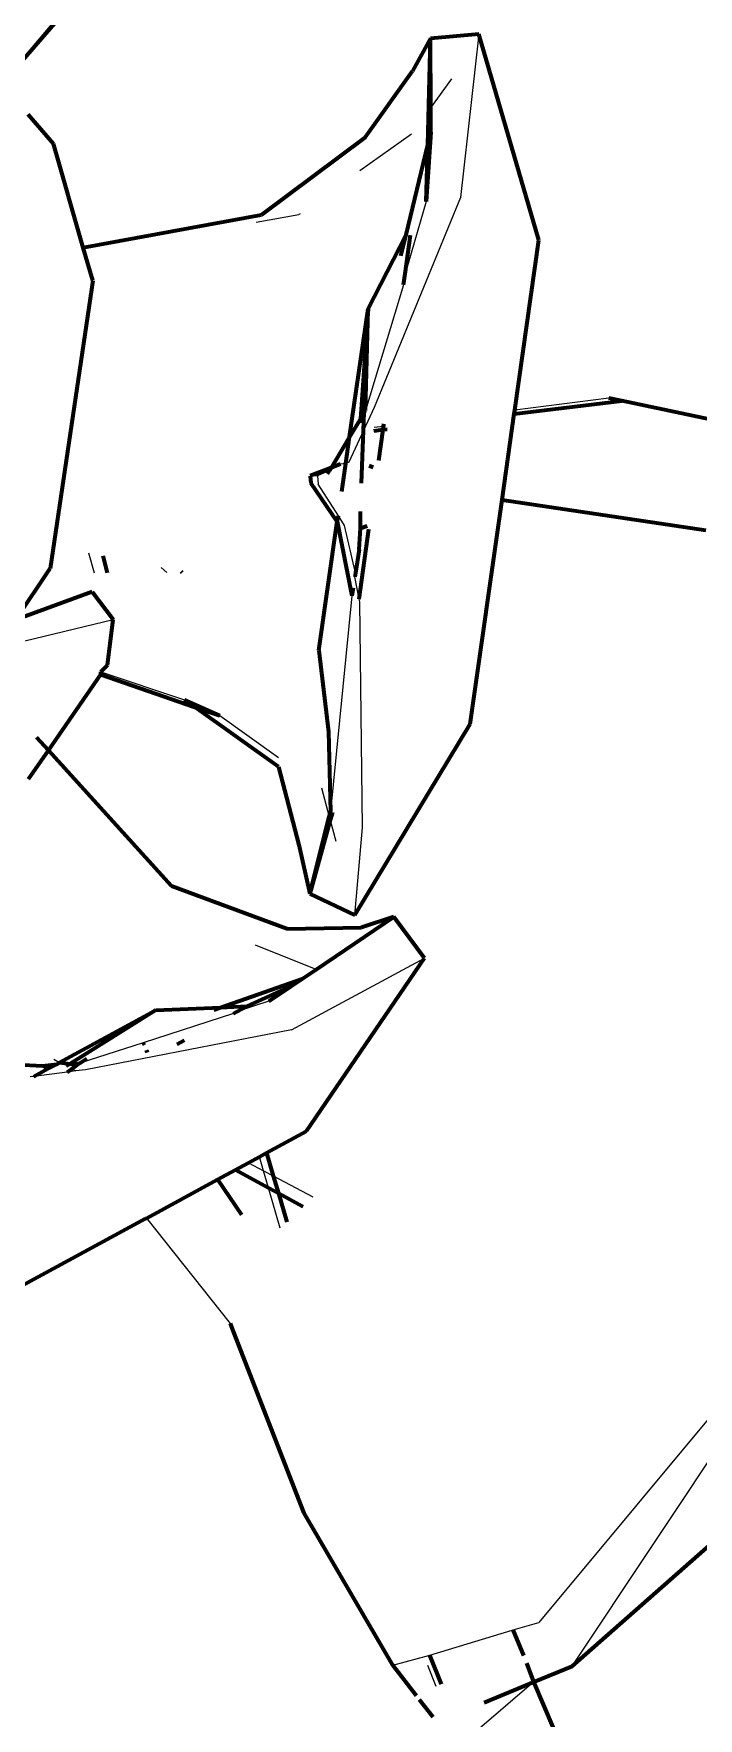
# Model space of a CAD drawing. Header units: millimetres. Extents: x 4307 to 31003, y 2809 to 20009.
# Drawn here: x 11040.59 to 11058.83, y 13263.74 to 13310.01 of the extents above; entities that cross this region are included whole.
import ezdxf

# ---------------------------------------------------------------- set-up
doc = ezdxf.new("R2010")
doc.units = ezdxf.units.MM
doc.layers.add('ProfileEdges', color=7, linetype='Continuous')

msp = doc.modelspace()

# ---------------------------------------------------------------- linework, layer by layer
for p, q in [((11038.355, 13307.053), (11041.502, 13310.754)), ((11052.81, 13309.993), (11052.302, 13305.511)), ((11051.487, 13307.972), (11052.065, 13308.767)), ((11050.961, 13307.251), (11049.545, 13306.24)), ((11052.302, 13305.511), (11049.937, 13299.741)), ((11051.362, 13305.398), (11050.784, 13303.41)), ((11046.697, 13304.83), (11047.867, 13305.041)), ((11047.9, 13305.064), (11047.867, 13305.041)), ((11050.742, 13303.115), (11049.694, 13299.657)), ((11049.937, 13299.741), (11049.644, 13299.114)), ((11056.38, 13299.997), (11053.793, 13299.673)), ((11049.644, 13299.114), (11049.236, 13298.24)), ((11050.191, 13299.221), (11049.939, 13299.189)), ((11050.242, 13299.227), (11050.191, 13299.221)), ((11048.382, 13297.87), (11048.175, 13297.866)), ((11048.706, 13298.01), (11048.382, 13297.87)), ((11048.382, 13297.87), (11048.397, 13297.64)), ((11049.157, 13298.206), (11049.013, 13298.184)), ((11049.236, 13298.24), (11049.157, 13298.206)), ((11049.791, 13298.107), (11049.892, 13298.067)), ((11048.951, 13296.77), (11048.397, 13297.64)), ((11049.124, 13296.498), (11048.951, 13296.77)), ((11049.424, 13295.205), (11049.124, 13296.498)), ((11042.254, 13295.195), (11042.101, 13295.746)), ((11044.084, 13295.349), (11044.244, 13295.21)), ((11049.52, 13294.48), (11049.405, 13295.088)), ((11049.319, 13294.567), (11048.739, 13288.643)), ((11049.54, 13294.408), (11049.52, 13294.48)), ((11049.611, 13288.208), (11049.54, 13294.408)), ((11040.084, 13293.273), (11042.769, 13293.917)), ((11042.435, 13292.485), (11044.731, 13291.714)), ((11045.694, 13291.279), (11047.31, 13290.13)), ((11048.486, 13289.295), (11048.703, 13288.501)), ((11048.703, 13288.501), (11048.729, 13288.408)), ((11048.729, 13288.408), (11048.885, 13287.836)), ((11049.402, 13285.803), (11049.611, 13288.208)), ((11048.34, 13284.312), (11046.68, 13284.975)), ((11047.665, 13282.652), (11051.316, 13284.617)), ((11046.075, 13283.096), (11043.598, 13282.29)), ((11047.043, 13283.435), (11046.176, 13283.151)), ((11047.665, 13282.652), (11042.015, 13281.557)), ((11043.598, 13282.29), (11041.853, 13281.732)), ((11041.14, 13281.841), (11041.301, 13281.755)), ((11040.594, 13281.371), (11040.493, 13281.358)), ((11041.505, 13281.49), (11040.594, 13281.371)), ((11041.742, 13281.521), (11041.505, 13281.49)), ((11041.633, 13281.579), (11041.742, 13281.521)), ((11042.015, 13281.557), (11041.742, 13281.521)), ((11046.486, 13279), (11046.897, 13278.782)), ((11046.897, 13278.782), (11046.787, 13279.163)), ((11046.897, 13278.782), (11047.165, 13278.64)), ((11047.032, 13278.315), (11046.897, 13278.782)), ((11047.165, 13278.64), (11048.251, 13278.063)), ((11047.352, 13277.208), (11047.032, 13278.315)), ((11045.991, 13274.587), (11043.69, 13277.483)), ((11059.952, 13272.981), (11054.454, 13266.375)), ((11055.37, 13265.174), (11060.262, 13272.531)), ((11051.461, 13265.474), (11053.721, 13266.161)), ((11053.721, 13266.161), (11053.754, 13266.171)), ((11053.721, 13266.161), (11054.015, 13265.46)), ((11053.754, 13266.171), (11054.454, 13266.375)), ((11050.446, 13265.207), (11051.461, 13265.474)), ((11051.397, 13265.202), (11051.63, 13264.626)), ((11054.105, 13265.245), (11054.314, 13264.743)), ((11054.314, 13264.743), (11048.88, 13260.074))]:
    msp.add_line(p, q)
at = {"layer": 'ProfileEdges', "lineweight": 211}
for p, q in [((11038.355, 13307.053), (11041.642, 13310.842)), ((11051.485, 13309.879), (11050.986, 13308.981)), ((11051.405, 13306.957), (11051.485, 13309.879)), ((11052.81, 13309.993), (11051.485, 13309.879)), ((11051.487, 13307.972), (11051.485, 13309.879)), ((11054.453, 13304.341), (11052.81, 13309.993)), ((11049.686, 13307.159), (11050.986, 13308.981)), ((11041.132, 13306.984), (11040.439, 13307.791)), ((11051.488, 13307.302), (11051.487, 13307.972)), ((11049.686, 13307.159), (11046.832, 13305.021)), ((11051.488, 13307.302), (11051.362, 13305.398)), ((11051.405, 13306.957), (11051.488, 13307.302)), ((11041.949, 13304.129), (11041.132, 13306.984)), ((11050.809, 13304.484), (11051.405, 13306.957)), ((11051.362, 13305.398), (11051.405, 13306.957)), ((11046.832, 13305.021), (11041.949, 13304.129)), ((11049.766, 13302.449), (11050.809, 13304.484)), ((11050.669, 13303.903), (11050.809, 13304.484)), ((11050.784, 13303.41), (11050.935, 13304.477)), ((11053.793, 13299.673), (11054.453, 13304.341)), ((11042.208, 13303.226), (11041.949, 13304.129)), ((11050.742, 13303.115), (11050.784, 13303.41)), ((11042.208, 13303.226), (11041.037, 13295.319)), ((11049.262, 13298.937), (11049.766, 13302.449)), ((11049.766, 13302.449), (11049.559, 13299.433)), ((11049.694, 13299.657), (11049.766, 13302.449)), ((11053.778, 13299.568), (11056.733, 13299.923)), ((11056.733, 13299.923), (11056.38, 13299.997)), ((11061.615, 13298.896), (11056.733, 13299.923)), ((11049.559, 13299.433), (11049.262, 13298.937)), ((11049.559, 13299.433), (11049.551, 13299.317)), ((11049.559, 13299.433), (11049.662, 13299.604)), ((11049.644, 13299.114), (11049.662, 13299.604)), ((11049.662, 13299.604), (11049.694, 13299.657)), ((11050.191, 13299.221), (11050.202, 13299.295)), ((11053.445, 13297.21), (11053.778, 13299.568)), ((11053.778, 13299.568), (11053.793, 13299.673)), ((11049.262, 13298.937), (11048.75, 13298.084)), ((11049.157, 13298.206), (11049.262, 13298.937)), ((11049.591, 13297.663), (11049.644, 13299.114)), ((11049.928, 13299.105), (11050.179, 13299.135)), ((11050.059, 13298.291), (11050.179, 13299.135)), ((11050.179, 13299.135), (11050.191, 13299.221)), ((11050.179, 13299.135), (11050.288, 13299.149)), ((11048.75, 13298.084), (11048.175, 13297.866)), ((11048.175, 13297.866), (11048.197, 13297.672)), ((11048.65, 13297.917), (11048.706, 13298.01)), ((11048.75, 13298.084), (11048.706, 13298.01)), ((11049.013, 13298.184), (11048.75, 13298.084)), ((11049.047, 13297.436), (11049.157, 13298.206)), ((11049.91, 13298.091), (11049.795, 13298.138)), ((11048.923, 13296.608), (11048.197, 13297.672)), ((11052.574, 13291.049), (11053.445, 13297.21)), ((11053.445, 13297.21), (11059.039, 13296.37)), ((11048.419, 13293.068), (11048.923, 13296.608)), ((11048.923, 13296.608), (11048.951, 13296.77)), ((11048.923, 13296.608), (11049.319, 13294.567)), ((11049.561, 13296.426), (11049.563, 13296.887)), ((11049.561, 13296.426), (11049.745, 13296.496)), ((11049.52, 13294.48), (11049.791, 13296.398)), ((11049.524, 13295.844), (11049.561, 13296.426)), ((11042.618, 13295.198), (11042.499, 13295.666)), ((11049.524, 13295.844), (11049.424, 13295.205)), ((11040.094, 13293.907), (11041.037, 13295.319)), ((11044.666, 13295.213), (11044.639, 13295.238)), ((11049.424, 13295.205), (11049.405, 13295.088)), ((11042.198, 13294.676), (11040.094, 13293.907)), ((11042.198, 13294.676), (11042.769, 13293.917)), ((11049.356, 13294.794), (11049.319, 13294.567)), ((11042.615, 13292.669), (11042.769, 13293.917)), ((11048.419, 13293.068), (11048.685, 13290.835)), ((11040.993, 13290.325), (11042.432, 13292.405)), ((11042.376, 13292.424), (11042.432, 13292.405)), ((11042.432, 13292.405), (11042.435, 13292.485)), ((11042.432, 13292.405), (11045.01, 13291.515)), ((11042.435, 13292.485), (11042.615, 13292.669)), ((11044.731, 13291.714), (11045.694, 13291.279)), ((11045.01, 13291.515), (11044.731, 13291.714)), ((11047.31, 13289.874), (11045.01, 13291.515)), ((11045.01, 13291.515), (11045.694, 13291.279)), ((11049.402, 13285.803), (11052.574, 13291.049)), ((11040.993, 13290.325), (11040.669, 13290.683)), ((11048.685, 13290.835), (11048.739, 13288.643)), ((11040.449, 13289.539), (11040.993, 13290.325)), ((11044.372, 13286.596), (11040.993, 13290.325)), ((11047.31, 13289.874), (11047.864, 13287.732)), ((11048.703, 13288.501), (11048.739, 13288.643)), ((11048.787, 13288.619), (11048.729, 13288.408)), ((11048.172, 13286.386), (11048.703, 13288.501)), ((11048.729, 13288.408), (11048.172, 13286.386)), ((11047.864, 13287.732), (11048.172, 13286.386)), ((11047.538, 13285.426), (11044.372, 13286.596)), ((11048.172, 13286.386), (11049.402, 13285.803)), ((11047.538, 13285.426), (11049.585, 13285.461)), ((11048.34, 13284.312), (11050.471, 13285.753)), ((11050.471, 13285.753), (11049.585, 13285.461)), ((11051.316, 13284.617), (11050.471, 13285.753)), ((11048.081, 13279.865), (11051.316, 13284.617)), ((11045.713, 13283.266), (11047.954, 13284.051)), ((11047.656, 13283.85), (11047.954, 13284.051)), ((11047.954, 13284.051), (11048.34, 13284.312)), ((11046.446, 13283.297), (11047.656, 13283.85)), ((11047.043, 13283.435), (11047.656, 13283.85)), ((11041.301, 13281.755), (11043.943, 13283.189)), ((11043.943, 13283.189), (11041.588, 13281.717)), ((11043.943, 13283.189), (11045.713, 13283.266)), ((11045.538, 13283.204), (11045.713, 13283.266)), ((11045.713, 13283.266), (11046.446, 13283.297)), ((11046.075, 13283.096), (11046.176, 13283.151)), ((11046.176, 13283.151), (11046.446, 13283.297)), ((11043.598, 13282.29), (11043.621, 13282.236)), ((11044.525, 13282.256), (11044.725, 13282.364)), ((11040.116, 13281.697), (11040.843, 13281.664)), ((11040.843, 13281.664), (11041.222, 13281.712)), ((11040.843, 13281.664), (11040.989, 13281.585)), ((11040.989, 13281.585), (11041.222, 13281.712)), ((11041.222, 13281.712), (11041.301, 13281.755)), ((11041.301, 13281.755), (11041.588, 13281.717)), ((11041.588, 13281.717), (11041.483, 13281.652)), ((11041.588, 13281.717), (11041.816, 13281.72)), ((11041.633, 13281.579), (11041.816, 13281.72)), ((11041.853, 13281.732), (11041.816, 13281.72)), ((11041.853, 13281.732), (11042.047, 13281.868)), ((11043.68, 13282.094), (11043.708, 13282.028)), ((11040.594, 13281.371), (11040.989, 13281.585)), ((11041.505, 13281.49), (11041.633, 13281.579)), ((11046.981, 13279.269), (11048.081, 13279.865)), ((11046.126, 13278.805), (11046.486, 13279)), ((11046.486, 13279), (11046.787, 13279.163)), ((11046.787, 13279.163), (11046.981, 13279.269)), ((11046.981, 13279.269), (11047.165, 13278.64)), ((11043.69, 13277.483), (11045.632, 13278.537)), ((11045.632, 13278.537), (11046.126, 13278.805)), ((11045.632, 13278.537), (11046.292, 13277.566)), ((11046.126, 13278.805), (11047.032, 13278.315)), ((11047.165, 13278.64), (11047.304, 13278.168)), ((11047.032, 13278.315), (11047.304, 13278.168)), ((11047.304, 13278.168), (11047.535, 13277.382)), ((11047.304, 13278.168), (11047.978, 13277.803)), ((11043.661, 13277.468), (11043.69, 13277.483)), ((11037.161, 13273.941), (11043.661, 13277.468)), ((11046.077, 13274.364), (11045.991, 13274.587)), ((11048.016, 13269.378), (11046.077, 13274.364)), ((11050.446, 13265.207), (11048.016, 13269.378)), ((11055.37, 13265.174), (11060.264, 13269.494)), ((11054.042, 13265.47), (11053.754, 13266.171)), ((11051.783, 13264.679), (11051.461, 13265.474)), ((11051.094, 13264.363), (11050.446, 13265.207)), ((11054.314, 13264.743), (11054.128, 13265.26)), ((11054.314, 13264.743), (11055.37, 13265.174)), ((11052.95, 13264.174), (11054.314, 13264.743)), ((11055.109, 13262.874), (11054.314, 13264.743)), ((11051.174, 13264.258), (11051.541, 13263.781))]:
    msp.add_line(p, q, dxfattribs=at)

doc.saveas('drawing.dxf')
